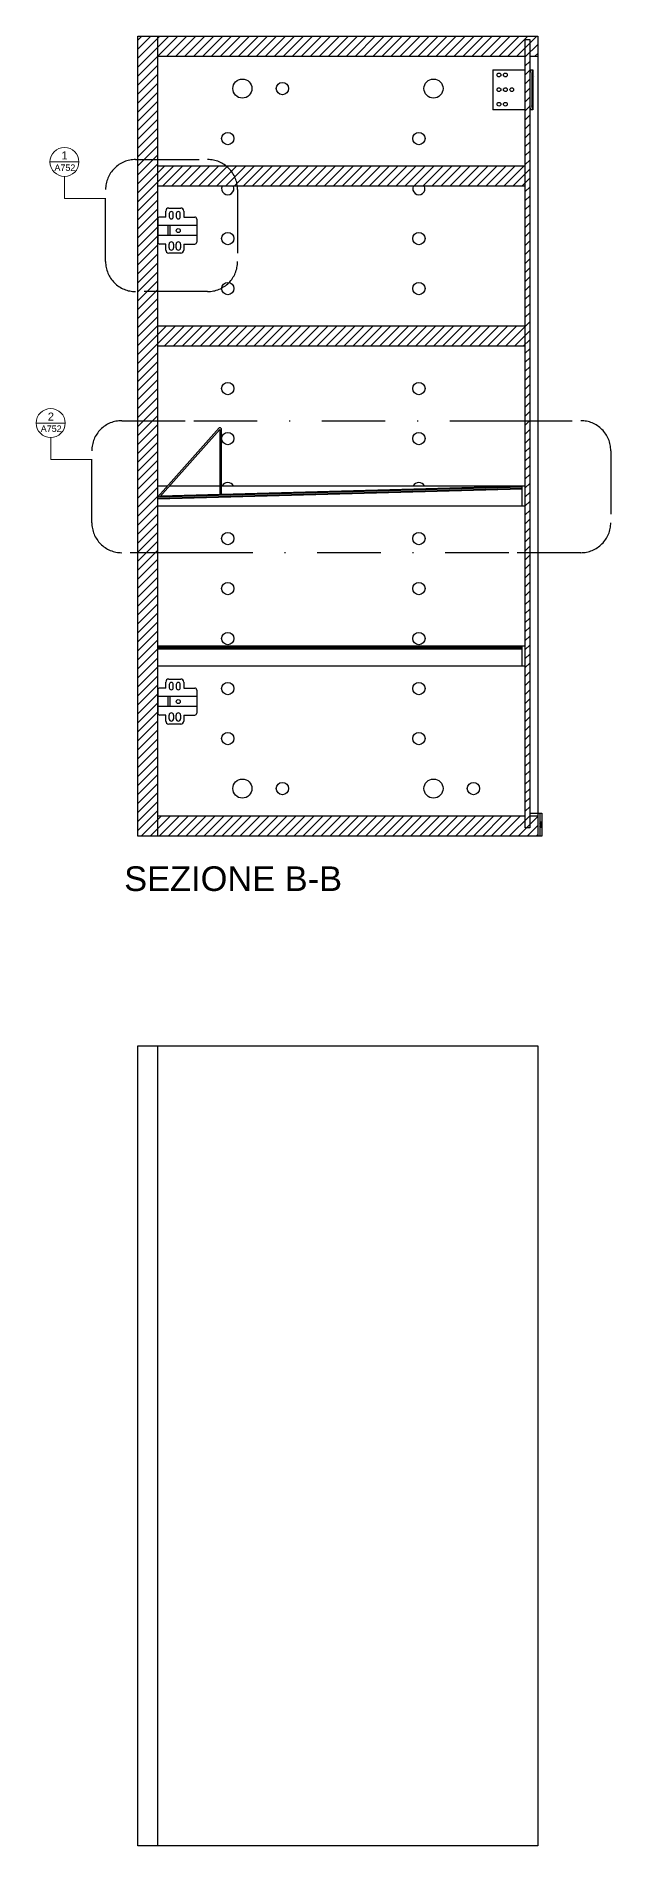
# Model space of a CAD drawing. Header units: millimetres. Extents: x 6384 to 7139, y 3709 to 4012.
# Drawn here: x 6384 to 6441.5, y 3715.3 to 3896.2 of the extents above; entities that cross this region are included whole.
import ezdxf
from ezdxf.enums import TextEntityAlignment as Align

# ---------------------------------------------------------------- set-up
doc = ezdxf.new("R2010")
doc.units = ezdxf.units.MM
doc.linetypes.add('TRATTOPUNTO', pattern=[25.4, 12.7, -6.35, 0, -6.35])
doc.layers.add('A-ANNO-SYMB', color=3, linetype='Continuous', lineweight=15)
for name, color, linetype in [('linee sezionate', 5, 'Continuous'), ('prospetti', 2, 'Continuous'), ('quote', 3, 'Continuous'), ('simboli tratteggiati', 1, 'Continuous'), ('viti', 4, 'Continuous')]:
    doc.layers.add(name, color=color, linetype=linetype)
doc.styles.add('ARIAL', font='arial.ttf')
doc.styles.get("Standard").update_dxf_attribs({"font": 'arial.ttf'})
doc.styles.add('underline', font='arial.ttf')

# ---------------------------------------------------------------- blocks, each defined once
blk = doc.blocks.new('DETAGLI')
at = {"layer": 'A-ANNO-SYMB', "linetype": 'Continuous'}
blk.add_line((486.7, 356.2), (504.8, 356.2), dxfattribs=at)
blk.add_circle((495.7, 356.2), 9.05, dxfattribs=at)
for tag, p in [('TAVOLA', (495.7, 362.8)), ('SEZIONE', (495.7, 354.7))]:
    blk.add_attdef(tag, text='', height=5, dxfattribs=at).set_placement(p, align=Align.TOP_CENTER)

msp = doc.modelspace()

# ---------------------------------------------------------------- hatches: boundary and pattern name
h = msp.add_hatch()
h.set_pattern_fill('ANSI31', color=256, scale=0.2)
h.set_pattern_definition([(45, (0, 215.4862), (-0.449012806, 0.449012806), [])])
h.paths.add_polyline_path([(6434.17, 3818.23), (6433.37, 3818.23), (6433.37, 3817.06), (6432.92, 3817.06), (6432.92, 3818.23), (6396.17, 3818.23), (6396.17, 3816.23), (6434.17, 3816.23)])
h.paths.add_polyline_path([(6433.37, 3895.9), (6432.92, 3895.9), (6432.92, 3817.06), (6433.37, 3817.06)])
h.paths.add_polyline_path([(6396.17, 3896.23), (6394.17, 3896.23), (6394.17, 3816.23), (6396.17, 3816.23), (6396.17, 3818.23)])
h.paths.add_polyline_path([(6432.92, 3867.23), (6396.17, 3867.23), (6396.17, 3865.23), (6432.92, 3865.23)])
h.paths.add_polyline_path([(6432.92, 3883.23), (6396.17, 3883.23), (6396.17, 3881.23), (6432.92, 3881.23)])
h.paths.add_polyline_path([(6432.92, 3895.9), (6433.37, 3895.9), (6433.37, 3894.23), (6434.17, 3894.23), (6434.17, 3896.23), (6433.59, 3896.23), (6396.17, 3896.23), (6396.17, 3894.23), (6432.92, 3894.23)])

# ---------------------------------------------------------------- linework, layer by layer
for p, q in [((6433.37, 3892.52), (6433.37, 3889.25)), ((6397.13, 3851.23), (6396.17, 3851.23)), ((6396.24, 3850.23), (6396.17, 3850.23)), ((6434.17, 3818.23), (6433.37, 3818.23))]:
    msp.add_line(p, q)
at = {"layer": 'A-ANNO-SYMB'}
for p, q in [((6386.84, 3882.2), (6386.84, 3880)), ((6386.84, 3880), (6390.95, 3880)), ((6385.46, 3856.09), (6385.46, 3853.89)), ((6385.46, 3853.89), (6389.57, 3853.89))]:
    msp.add_line(p, q, dxfattribs=at)
at = {"layer": 'linee sezionate'}
for p, q in [((6394.17, 3816.23), (6394.17, 3896.23)), ((6394.17, 3896.23), (6434.17, 3896.23)), ((6396.17, 3816.23), (6396.17, 3896.23)), ((6433.59, 3896.23), (6434.17, 3896.23)), ((6434.17, 3896.23), (6434.17, 3816.23)), ((6396.17, 3894.23), (6432.92, 3894.23)), ((6433.37, 3894.23), (6434.17, 3894.23)), ((6432.92, 3883.23), (6396.17, 3883.23)), ((6432.92, 3881.23), (6396.17, 3881.23)), ((6432.92, 3867.23), (6396.17, 3867.23)), ((6432.92, 3865.23), (6396.17, 3865.23)), ((6432.62, 3849.23), (6432.62, 3851.23)), ((6432.92, 3851.23), (6432.62, 3851.23)), ((6432.92, 3849.23), (6432.62, 3849.23)), ((6432.62, 3833.23), (6432.62, 3835.23)), ((6432.92, 3835.23), (6432.62, 3835.23)), ((6432.92, 3833.23), (6432.62, 3833.23)), ((6432.92, 3818.23), (6396.17, 3818.23)), ((6434.17, 3818.23), (6433.37, 3818.23)), ((6434.17, 3818.23), (6434.17, 3816.23)), ((6434.17, 3816.23), (6394.17, 3816.23))]:
    msp.add_line(p, q, dxfattribs=at)
msp.add_lwpolyline([(6432.92, 3895.9), (6433.37, 3895.9), (6433.37, 3817.06), (6432.92, 3817.06)], close=True, dxfattribs=at)
at = {"layer": 'prospetti'}
for p, q in [((6434.17, 3894.23), (6434.17, 3888.53)), ((6434.17, 3888.53), (6434.17, 3818.53)), ((6396.17, 3850.15), (6402.31, 3857.05)), ((6396.38, 3850.16), (6402.36, 3856.89)), ((6402.36, 3856.89), (6402.36, 3850.33)), ((6402.51, 3856.99), (6402.51, 3850.33)), ((6396.17, 3850.15), (6432.62, 3851.15)), ((6432.62, 3851), (6396.17, 3850)), ((6432.62, 3850.93), (6396.17, 3849.93)), ((6402.36, 3851.23), (6397.33, 3851.23)), ((6432.92, 3851.23), (6402.51, 3851.23)), ((6432.62, 3851.22), (6402.51, 3850.4)), ((6432.92, 3849.23), (6396.17, 3849.23)), ((6402.36, 3850.4), (6396.45, 3850.24)), ((6432.92, 3835.23), (6396.17, 3835.23)), ((6396.17, 3835.15), (6432.62, 3835.15)), ((6432.62, 3835), (6396.17, 3835)), ((6432.62, 3834.93), (6396.17, 3834.93)), ((6432.92, 3833.23), (6396.17, 3833.23)), ((6394.17, 3715.27), (6394.17, 3795.27)), ((6394.17, 3795.27), (6434.17, 3795.27)), ((6396.17, 3715.27), (6396.17, 3795.27)), ((6434.17, 3795.27), (6434.17, 3715.27)), ((6434.17, 3715.27), (6394.17, 3715.27))]:
    msp.add_line(p, q, dxfattribs=at)
for centre, radius in [((6404.63, 3890.99), 0.955), ((6408.63, 3890.99), 0.614), ((6423.74, 3890.99), 0.955), ((6403.17, 3885.99), 0.614), ((6422.28, 3885.99), 0.614), ((6403.17, 3875.99), 0.614), ((6422.28, 3875.99), 0.614), ((6403.17, 3870.99), 0.614), ((6422.28, 3870.99), 0.614), ((6403.17, 3860.99), 0.614), ((6422.28, 3860.99), 0.614), ((6403.17, 3855.99), 0.614), ((6422.28, 3855.99), 0.614), ((6403.17, 3845.99), 0.614), ((6403.17, 3845.99), 0.614), ((6422.28, 3845.99), 0.614), ((6422.28, 3845.99), 0.614), ((6403.17, 3840.99), 0.614), ((6422.28, 3840.99), 0.614), ((6403.17, 3835.99), 0.614), ((6422.28, 3835.99), 0.614), ((6403.17, 3830.99), 0.614), ((6422.28, 3830.99), 0.614), ((6403.17, 3825.99), 0.614), ((6422.28, 3825.99), 0.614), ((6404.63, 3820.99), 0.955), ((6423.74, 3820.99), 0.955), ((6408.63, 3820.99), 0.614), ((6427.74, 3820.99), 0.614)]:
    msp.add_circle(centre, radius, dxfattribs=at)
for centre, radius, start, end in [((6403.17, 3880.99), 0.614, 156.9892, 23.0108), ((6422.28, 3880.99), 0.614, 156.9892, 23.0108), ((6402.39, 3856.94), 0.134, 20.7802, 124.8874), ((6403.17, 3850.99), 0.614, 23.0108, 156.9892), ((6422.28, 3850.99), 0.614, 23.0108, 156.9892)]:
    msp.add_arc(centre, radius, start, end, dxfattribs=at)
at = {"layer": 'simboli tratteggiati', "linetype": 'TRATTOPUNTO', "ltscale": 0.5}
msp.add_lwpolyline([(6401.15, 3870.69), (6393.95, 3870.69, -0.414214), (6390.95, 3873.69), (6390.95, 3880.89, -0.414214), (6393.95, 3883.89), (6401.15, 3883.89, -0.414214), (6404.15, 3880.89), (6404.15, 3873.69, -0.414214)], format="xyb", close=True, dxfattribs=at)
for points in [[(6399.77, 3844.58), (6392.57, 3844.58, -0.414214), (6389.57, 3847.58), (6389.57, 3854.78, -0.414214), (6392.57, 3857.78), (6399.77, 3857.78)], [(6431.27, 3857.78), (6438.47, 3857.78, -0.414214), (6441.47, 3854.78), (6441.47, 3847.58, -0.414214), (6438.47, 3844.58), (6431.27, 3844.58)]]:
    msp.add_lwpolyline(points, format="xyb", dxfattribs=at)
for points in [[(6399.77, 3857.78), (6431.27, 3857.78)], [(6431.27, 3844.58), (6399.77, 3844.58)]]:
    msp.add_lwpolyline(points, dxfattribs=at)
at = {"layer": 'viti'}
for p, q in [((6429.67, 3892.88), (6432.92, 3892.88)), ((6429.67, 3892.88), (6429.67, 3888.88)), ((6433.37, 3892.88), (6433.67, 3892.88)), ((6433.47, 3892.88), (6433.37, 3892.52)), ((6433.37, 3892.52), (6433.37, 3889.25)), ((6433.67, 3892.88), (6433.57, 3892.52)), ((6433.57, 3892.52), (6433.57, 3889.25)), ((6433.67, 3892.88), (6433.67, 3888.88)), ((6433.87, 3892.18), (6433.87, 3892.18)), ((6432.92, 3888.88), (6429.67, 3888.88)), ((6433.47, 3888.88), (6433.37, 3889.25)), ((6433.67, 3888.88), (6433.37, 3888.88)), ((6433.67, 3888.88), (6433.57, 3889.25)), ((6396.97, 3878.14), (6396.37, 3878.14)), ((6396.97, 3878.14), (6396.97, 3878.74)), ((6397.27, 3879.04), (6398.47, 3879.04)), ((6397.32, 3878.49), (6397.32, 3878.16)), ((6397.72, 3878.16), (6397.72, 3878.49)), ((6398.02, 3878.49), (6398.02, 3878.16)), ((6398.42, 3878.16), (6398.42, 3878.49)), ((6398.77, 3878.74), (6398.77, 3878.14)), ((6398.77, 3878.14), (6399.87, 3878.14)), ((6396.17, 3877.94), (6396.17, 3875.64)), ((6400.07, 3877.29), (6396.17, 3877.29)), ((6400.07, 3876.29), (6396.17, 3876.29)), ((6397.17, 3877.29), (6397.17, 3876.29)), ((6397.37, 3877.29), (6397.37, 3876.29)), ((6400.07, 3877.94), (6400.07, 3875.64)), ((6396.97, 3875.44), (6396.37, 3875.44)), ((6396.97, 3874.84), (6396.97, 3875.44)), ((6398.47, 3874.54), (6397.27, 3874.54)), ((6397.3, 3875.06), (6397.3, 3875.43)), ((6397.75, 3875.43), (6397.75, 3875.06)), ((6398, 3875.06), (6398, 3875.43)), ((6398.45, 3875.43), (6398.45, 3875.06)), ((6398.77, 3875.44), (6398.77, 3874.84)), ((6398.77, 3875.44), (6399.87, 3875.44)), ((6396.97, 3831.04), (6396.37, 3831.04)), ((6396.97, 3831.04), (6396.97, 3831.64)), ((6397.27, 3831.94), (6398.47, 3831.94)), ((6397.32, 3831.4), (6397.32, 3831.07)), ((6397.72, 3831.07), (6397.72, 3831.4)), ((6398.02, 3831.4), (6398.02, 3831.07)), ((6398.42, 3831.07), (6398.42, 3831.4)), ((6398.77, 3831.64), (6398.77, 3831.04)), ((6398.77, 3831.04), (6399.87, 3831.04)), ((6396.17, 3830.84), (6396.17, 3828.54)), ((6400.07, 3830.19), (6396.17, 3830.19)), ((6400.07, 3829.19), (6396.17, 3829.19)), ((6397.17, 3830.19), (6397.17, 3829.19)), ((6397.37, 3830.19), (6397.37, 3829.19)), ((6400.07, 3830.84), (6400.07, 3828.54)), ((6396.97, 3828.34), (6396.37, 3828.34)), ((6396.97, 3827.74), (6396.97, 3828.34)), ((6398.47, 3827.44), (6397.27, 3827.44)), ((6397.3, 3827.97), (6397.3, 3828.34)), ((6397.75, 3828.34), (6397.75, 3827.97)), ((6398, 3827.97), (6398, 3828.34)), ((6398.45, 3828.34), (6398.45, 3827.97)), ((6398.77, 3828.34), (6398.77, 3827.74)), ((6398.77, 3828.34), (6399.87, 3828.34)), ((6433.37, 3818.53), (6434.37, 3818.53)), ((6434.37, 3818.53), (6434.37, 3816.23)), ((6434.37, 3818.53), (6434.57, 3818.53)), ((6434.57, 3818.53), (6434.57, 3816.23)), ((6434.37, 3817.49), (6434.47, 3817.7)), ((6434.47, 3817.05), (6434.37, 3817.24)), ((6434.47, 3817.7), (6434.47, 3817.05)), ((6434.37, 3816.23), (6434.17, 3816.23)), ((6434.57, 3816.23), (6434.37, 3816.23)), ((6434.57, 3816.23), (6434.57, 3816.23))]:
    msp.add_line(p, q, dxfattribs=at)
for points in [[(6434.47, 3817.53), (6434.47, 3817.53), (6434.41, 3817.53), (6434.41, 3817.4)], [(6434.47, 3817.4), (6434.41, 3817.4), (6434.41, 3817.35), (6434.47, 3817.35)], [(6434.41, 3817.35), (6434.41, 3817.22), (6434.47, 3817.22), (6434.47, 3817.22)]]:
    msp.add_lwpolyline(points, dxfattribs=at)
for centre, radius in [((6430.29, 3892.35), 0.186), ((6430.93, 3892.35), 0.186), ((6430.29, 3890.88), 0.186), ((6430.93, 3890.88), 0.186), ((6431.57, 3890.88), 0.186), ((6430.29, 3889.42), 0.186), ((6430.93, 3889.42), 0.186), ((6398.22, 3876.79), 0.2), ((6398.22, 3829.69), 0.2)]:
    msp.add_circle(centre, radius, dxfattribs=at)
for centre, radius, start, end in [((6396.37, 3877.94), 0.2, 90, 180), ((6397.27, 3878.74), 0.3, 90, 180), ((6397.52, 3878.49), 0.2, 90, 180), ((6397.52, 3878.16), 0.2, 180, 270), ((6397.52, 3878.49), 0.2, 0, 90), ((6397.52, 3878.16), 0.2, 270, 0), ((6398.22, 3878.49), 0.2, 90, 180), ((6398.22, 3878.16), 0.2, 180, 270), ((6398.22, 3878.49), 0.2, 0, 90), ((6398.22, 3878.16), 0.2, 270, 0), ((6398.47, 3878.74), 0.3, 0, 90), ((6399.87, 3877.94), 0.2, 0, 90), ((6396.37, 3875.64), 0.2, 180, 270), ((6397.27, 3874.84), 0.3, 180, 270), ((6397.52, 3875.43), 0.225, 90, 180), ((6397.52, 3875.06), 0.225, 180, 270), ((6397.52, 3875.43), 0.225, 0, 90), ((6397.52, 3875.06), 0.225, 270, 0), ((6398.22, 3875.43), 0.225, 90, 180), ((6398.22, 3875.06), 0.225, 180, 270), ((6398.22, 3875.43), 0.225, 0, 90), ((6398.22, 3875.06), 0.225, 270, 0), ((6398.47, 3874.84), 0.3, 270, 0), ((6399.87, 3875.64), 0.2, 270, 0), ((6396.37, 3830.84), 0.2, 90, 180), ((6397.27, 3831.64), 0.3, 90, 180), ((6397.52, 3831.4), 0.2, 90, 180), ((6397.52, 3831.07), 0.2, 180, 270), ((6397.52, 3831.4), 0.2, 0, 90), ((6397.52, 3831.07), 0.2, 270, 0), ((6398.22, 3831.4), 0.2, 90, 180), ((6398.22, 3831.07), 0.2, 180, 270), ((6398.22, 3831.4), 0.2, 0, 90), ((6398.22, 3831.07), 0.2, 270, 0), ((6398.47, 3831.64), 0.3, 0, 90), ((6399.87, 3830.84), 0.2, 0, 90), ((6396.37, 3828.54), 0.2, 180, 270), ((6397.27, 3827.74), 0.3, 180, 270), ((6397.52, 3828.34), 0.225, 90, 180), ((6397.52, 3827.97), 0.225, 180, 270), ((6397.52, 3828.34), 0.225, 0, 90), ((6397.52, 3827.97), 0.225, 270, 0), ((6398.22, 3828.34), 0.225, 90, 180), ((6398.22, 3827.97), 0.225, 180, 270), ((6398.22, 3828.34), 0.225, 0, 90), ((6398.22, 3827.97), 0.225, 270, 0), ((6398.47, 3827.74), 0.3, 270, 0), ((6399.87, 3828.54), 0.2, 270, 0)]:
    msp.add_arc(centre, radius, start, end, dxfattribs=at)

# ---------------------------------------------------------------- block references
at = {"layer": 'A-ANNO-SYMB'}
ref = msp.add_blockref('DETAGLI', (6466.15, 3826.66), dxfattribs=dict(at, xscale=-0.16, yscale=0.16, zscale=0.16))
ref.add_attrib('SEZIONE', 'A752', dxfattribs={"linetype": 'Continuous', "height": 0.64, "style": 'ARIAL'}).set_placement((6386.88, 3883.4), align=Align.TOP_CENTER)
ref.add_attrib('TAVOLA', '1', dxfattribs={"linetype": 'Continuous', "height": 0.8, "style": 'ARIAL'}).set_placement((6386.84, 3884.7), align=Align.TOP_CENTER)
ref = msp.add_blockref('DETAGLI', (6464.77, 3800.55), dxfattribs=dict(at, xscale=-0.16, yscale=0.16, zscale=0.16))
ref.add_attrib('SEZIONE', 'A752', dxfattribs={"linetype": 'Continuous', "height": 0.64, "style": 'ARIAL'}).set_placement((6385.51, 3857.3), align=Align.TOP_CENTER)
ref.add_attrib('TAVOLA', '2', dxfattribs={"linetype": 'Continuous', "height": 0.8, "style": 'ARIAL'}).set_placement((6385.48, 3858.59), align=Align.TOP_CENTER)

# ---------------------------------------------------------------- texts
at = {"layer": 'quote', "style": 'underline'}
msp.add_text('SEZIONE B-B', height=2.4625, dxfattribs=at).set_placement((6392.81, 3810.75))

doc.saveas('drawing.dxf')
